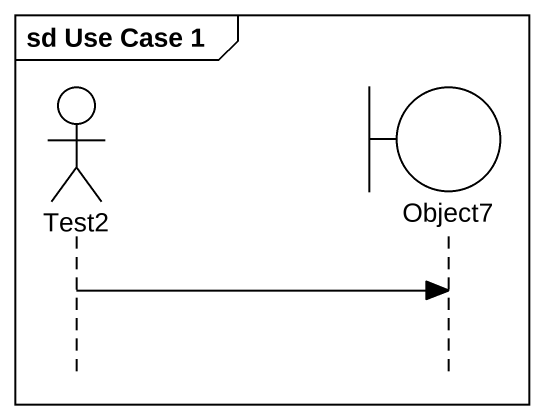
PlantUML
@startuml
mainframe sd Use Case 1
hide footbox
actor Test2
boundary Object7

Test2 -> Object7
@enduml
